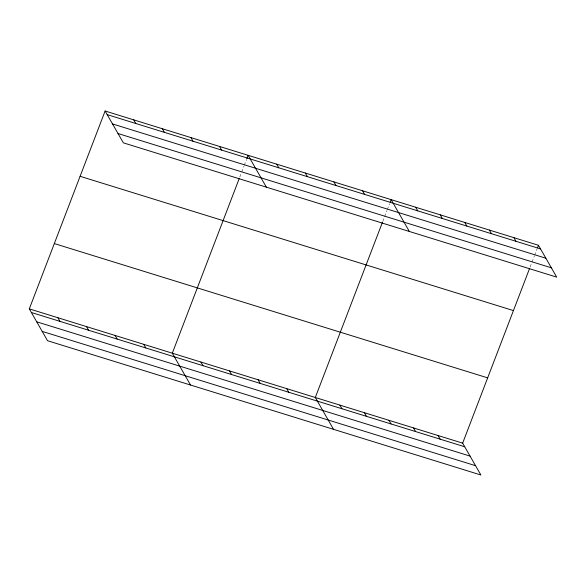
<?xml version="1.0" encoding="UTF-8"?>
<svg xmlns="http://www.w3.org/2000/svg" width="586" height="586" viewBox="0 0 586 586"><rect width="100%" height="100%" fill="white"/><g stroke="black" fill="none" stroke-linecap="round" stroke-linejoin="round"><path stroke-width="0.44" stroke-dasharray="2.93 2.2" d="M239.784 177.082L241.388 172.892M241.71 172.057L243.952 166.197M244.274 165.362L246.523 159.502M382.79 221.398L386.958 210.513M387.28 209.678L389.522 203.818M530.125 267.055L531.729 262.865M532.051 262.03L534.293 256.17M534.615 255.335L537.179 248.632"/><path stroke-width="0.88" d="M29.3 308.873L462.647 443.155L480.879 474.997L47.539 340.715L29.3 308.873L105.121 111.003L538.461 245.285L556.7 277.127L123.353 142.845L105.121 111.003M239.139 178.752L172.306 353.182L190.538 385.031M246.838 158.667L248.12 155.312L266.359 187.154M382.468 222.233L315.305 397.498L333.544 429.34M390.166 202.141L391.126 199.628L409.365 231.47M462.647 443.155L529.48 268.725M537.501 247.797L538.461 245.285M107.194 114.622L540.541 248.911M112.527 123.939L545.874 258.221M118.02 133.527L551.367 267.817M80.099 176.298L513.446 310.587M54.322 243.571L487.662 377.86M31.373 312.499L464.72 446.781M36.706 321.809L470.053 456.098M42.207 331.398L475.546 465.687M513.907 237.674L515.98 241.3M489.354 230.071L491.427 233.697M464.793 222.46L466.874 226.086M440.24 214.85L442.313 218.475M415.686 207.239L417.759 210.865M362.529 190.765L364.602 194.391M333.925 181.902L336.005 185.528M305.328 173.038L307.401 176.664M438.086 435.552L440.167 439.17M276.724 164.175L278.797 167.801M413.533 427.941L415.606 431.567M388.972 420.33L391.052 423.956M219.523 146.449L221.596 150.075M364.419 412.72L366.499 416.346M190.919 137.585L192.999 141.211M339.865 405.109L341.938 408.735M162.322 128.722L164.395 132.348M133.718 119.866L135.798 123.485M286.708 388.635L288.781 392.261M258.104 379.772L260.184 383.398M229.507 370.909L231.58 374.535M200.903 362.045L202.983 365.671M143.702 344.319L145.782 347.945M115.105 335.463L117.178 339.082M86.501 326.6L88.581 330.218M57.904 317.737L59.977 321.362"/></g></svg>
